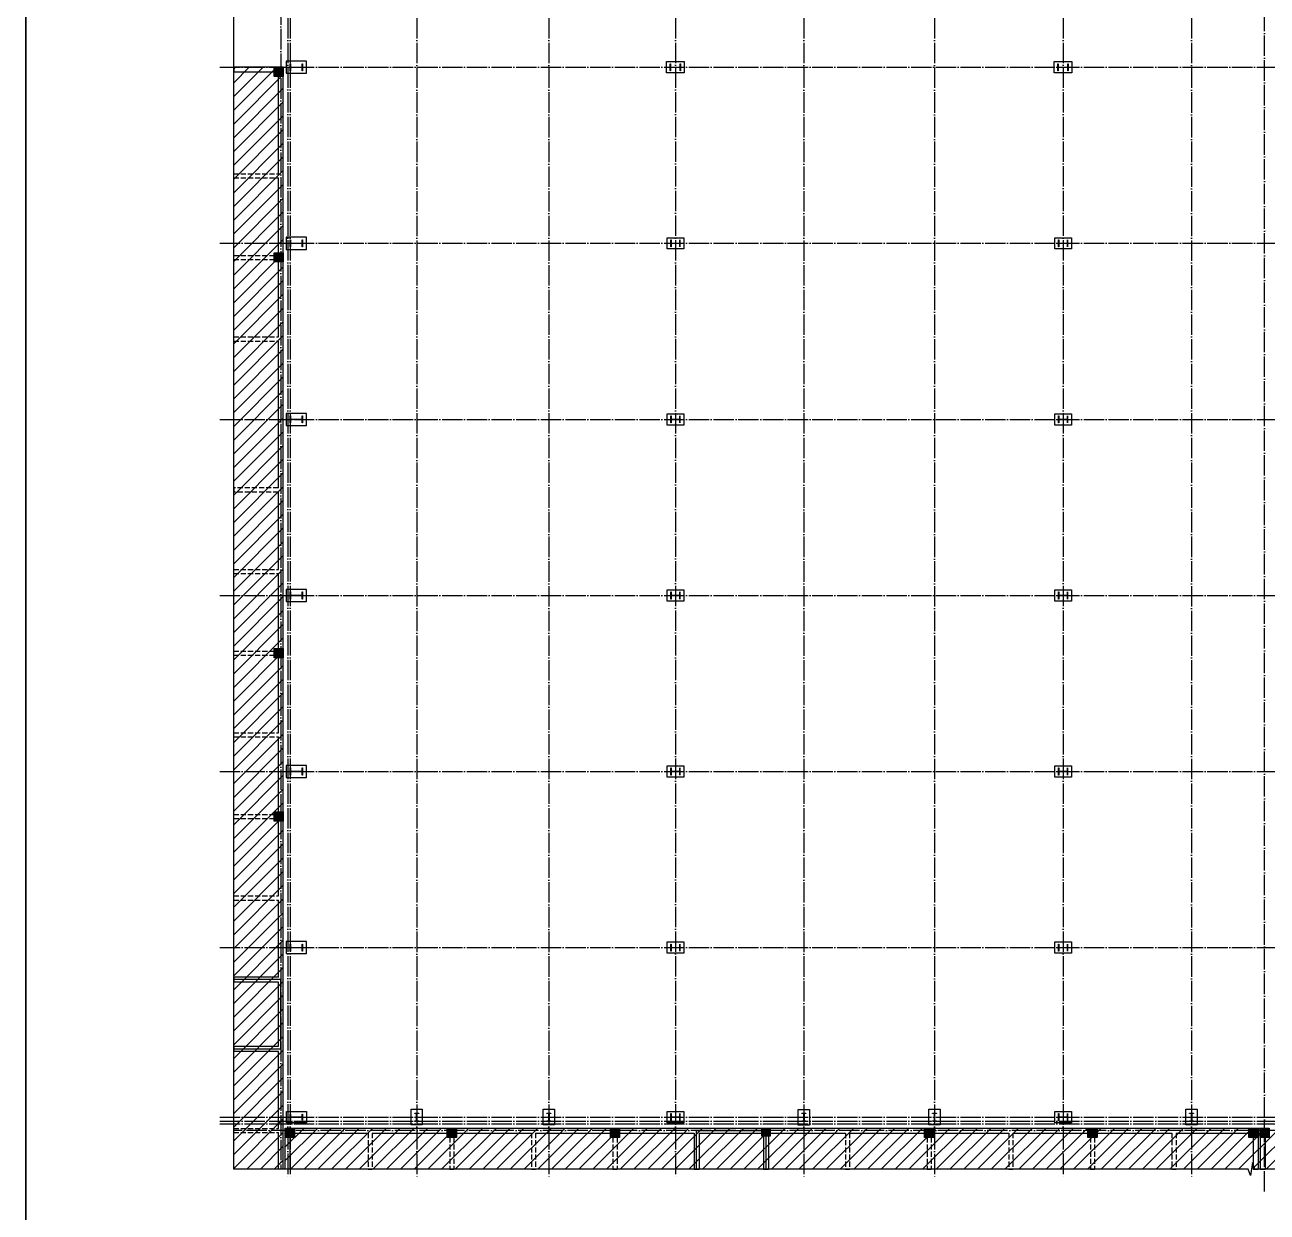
# Model space of a CAD drawing. Extents: x 447413 to 2975780, y -1432727 to 1301644.
# Drawn here: x 2618655 to 2679547, y 293103 to 351298 of the extents above; entities that cross this region are included whole.
import ezdxf

# ---------------------------------------------------------------- set-up
doc = ezdxf.new("R2010")
doc.units = 0
doc.header["$LTSCALE"] = 1000
doc.header["$MEASUREMENT"] = 0
doc.linetypes.add('DASH', pattern=[0.35, 0.25, -0.1])
doc.linetypes.add('DOTE', pattern=[2.42, 2, -0.2, 0.02, -0.2])
for name, color, linetype in [('3T_WOOD', 21, 'Continuous'), ('__0', 7, 'Continuous'), ('COLUMN', 9, 'Continuous'), ('DIM_SYMB', 3, 'Continuous'), ('DOTE', 1, 'Continuous'), ('PUB_HATCH', 8, 'Continuous'), ('X公厕', 21, 'Continuous'), ('图框', 253, 'Continuous'), ('柱子', 3, 'Continuous'), ('短柱', 106, 'Continuous')]:
    doc.layers.add(name, color=color, linetype=linetype)
doc.layers.add('WALL', color=140, linetype='Continuous', lineweight=25)

# ---------------------------------------------------------------- blocks, each defined once
blk = doc.blocks.new('A$C6B0021A6')
at = {"layer": '图框', "color": 153, "const_width": 58, "elevation": -84000}
blk.add_lwpolyline([(111420, 1020), (2520, 1020), (2520, 83120), (111420, 83120)], close=True, dxfattribs=at)
blk = doc.blocks.new('_FZH')
blk.add_lwpolyline([(-0.5, -0.5), (0.5, -0.5), (0.5, 0.5), (-0.5, 0.5)], close=True)
at = {"layer": 'PUB_HATCH'}
blk.add_solid([(-0.5, -0.5), (0.5, -0.5), (-0.5, 0.5), (0.5, 0.5)], dxfattribs=at)

msp = doc.modelspace()

# ---------------------------------------------------------------- hatches: boundary and pattern name
at = {"layer": 'PUB_HATCH'}
h = msp.add_hatch(dxfattribs=at)
h.set_pattern_fill('ANSI31', color=256, scale=300, style=0)
h.set_pattern_definition([(45, (2698983.55, 363992.3), (-336.7596, 336.7596), [])])
h.paths.add_polyline_path([(2631322.4, 349219), (2628892.5, 349219), (2628892.5, 295214.4), (2631322.4, 295214.4)])
h = msp.add_hatch(dxfattribs=at)
h.set_pattern_fill('ANSI31', color=256, scale=300, style=0)
h.set_pattern_definition([(45, (2395352.1, 363992.3), (-336.7596, 336.7596), [])])
h.paths.add_polyline_path([(2631422.4, 297209.4), (2727442.1, 297209.4), (2727442.1, 295241.1), (2631422.4, 295241.1)])

# ---------------------------------------------------------------- linework, layer by layer
at = {"layer": '3T_WOOD', "linetype": 'DASH'}
for p, q in [((2628892.5, 343999.5, 252000), (2631082.4, 343999.5, 252000)), ((2628892.5, 343799.5, 252000), (2628892.5, 343999.5, 252000)), ((2628892.5, 343799.5, 252000), (2631082.4, 343799.5, 252000)), ((2628892.5, 339999.5, 252000), (2630872.4, 339999.5, 252000)), ((2628892.5, 339799.5, 252000), (2628892.5, 339999.5, 252000)), ((2628892.5, 339799.5, 252000), (2630872.4, 339799.5, 252000)), ((2628892.5, 335999.5, 252000), (2631082.4, 335999.5, 252000)), ((2628892.5, 335799.5, 252000), (2628892.5, 335999.5, 252000)), ((2628892.5, 335799.5, 252000), (2631082.4, 335799.5, 252000)), ((2631082.4, 328599.5, 252000), (2628892.5, 328599.5, 252000)), ((2628892.5, 328599.5, 252000), (2628892.5, 328399.5, 252000)), ((2631082.4, 328399.5, 252000), (2628892.5, 328399.5, 252000)), ((2628892.5, 324599.5, 252000), (2631082.4, 324599.5, 252000)), ((2628892.5, 324399.5, 252000), (2628892.5, 324599.5, 252000)), ((2628892.5, 324399.5, 252000), (2631082.4, 324399.5, 252000)), ((2628892.5, 320599.5, 252000), (2630872.4, 320599.5, 252000)), ((2628892.5, 320399.5, 252000), (2628892.5, 320599.5, 252000)), ((2628892.5, 320399.5, 252000), (2630872.4, 320399.5, 252000)), ((2628892.5, 316599.5, 252000), (2631082.4, 316599.5, 252000)), ((2628892.5, 316399.5, 252000), (2628892.5, 316599.5, 252000)), ((2628892.5, 316399.5, 252000), (2631082.4, 316399.5, 252000)), ((2628892.5, 312599.5, 252000), (2630872.4, 312599.5, 252000)), ((2628892.5, 312399.5, 252000), (2628892.5, 312599.5, 252000)), ((2628892.5, 312399.5, 252000), (2630872.4, 312399.5, 252000)), ((2628892.5, 308599.5, 252000), (2631082.4, 308599.5, 252000)), ((2628892.5, 308399.5, 252000), (2628892.5, 308599.5, 252000)), ((2628892.5, 308399.5, 252000), (2631082.4, 308399.5, 252000)), ((2628892.5, 297199.5, 252000), (2631082.4, 297199.5, 252000)), ((2628892.5, 296999.5, 252000), (2628892.5, 297199.5, 252000)), ((2628892.5, 296999.5, 252000), (2631082.4, 296999.5, 252000)), ((2635482.1, 296979.4, 252000), (2635482.1, 295214.4, 252000)), ((2635682.1, 296979.4, 252000), (2635682.1, 295214.4, 252000)), ((2639482.1, 296769.4, 252000), (2639482.1, 295214.4, 252000)), ((2639682.1, 296769.4, 252000), (2639682.1, 295214.4, 252000)), ((2643482.1, 296979.4, 252000), (2643482.1, 295214.4, 252000)), ((2643682.1, 296979.4, 252000), (2643682.1, 295214.4, 252000)), ((2647482.1, 296769.4, 252000), (2647482.1, 295214.4, 252000)), ((2647682.1, 296769.4, 252000), (2647682.1, 295214.4, 252000)), ((2658882.1, 296979.4, 252000), (2658882.1, 295214.4, 252000)), ((2659082.1, 296979.4, 252000), (2659082.1, 295214.4, 252000)), ((2662882.1, 296769.4, 252000), (2662882.1, 295214.4, 252000)), ((2663082.1, 296769.4, 252000), (2663082.1, 295214.4, 252000)), ((2666882.1, 296979.4, 252000), (2666882.1, 295214.4, 252000)), ((2667082.1, 296979.4, 252000), (2667082.1, 295214.4, 252000)), ((2670882.1, 296769.4, 252000), (2670882.1, 295214.4, 252000)), ((2671082.1, 296769.4, 252000), (2671082.1, 295214.4, 252000)), ((2674882.1, 296979.4, 252000), (2674882.1, 295214.4, 252000)), ((2675082.1, 296979.4, 252000), (2675082.1, 295214.4, 252000)), ((2635482.1, 295214.4, 252000), (2635682.1, 295214.4, 252000)), ((2639482.1, 295214.4, 252000), (2639682.1, 295214.4, 252000)), ((2643482.1, 295214.4, 252000), (2643682.1, 295214.4, 252000)), ((2647482.1, 295214.4, 252000), (2647682.1, 295214.4, 252000)), ((2658882.1, 295214.4, 252000), (2659082.1, 295214.4, 252000)), ((2662882.1, 295214.4, 252000), (2663082.1, 295214.4, 252000)), ((2666882.1, 295214.4, 252000), (2667082.1, 295214.4, 252000)), ((2670882.1, 295214.4, 252000), (2671082.1, 295214.4, 252000)), ((2674882.1, 295214.4, 252000), (2675082.1, 295214.4, 252000))]:
    msp.add_line(p, q, dxfattribs=at)
at = {"layer": '__0', "ltscale": 5, "elevation": 252000}
msp.add_lwpolyline([(2631322.4, 349219), (2628892.5, 349219)], dxfattribs=at)
at = {"layer": 'DIM_SYMB', "elevation": 252000}
for points in [[(2628892.5, 295214.4), (2628892.5, 355051.9), (2629207.5, 355166.5), (2628577.5, 355277.6), (2628892.5, 355389.4), (2628892.5, 415226.8)], [(2728668.3, 295214.4), (2678949.1, 295214.4), (2678834.5, 295529.4), (2678723.4, 294899.4), (2678611.6, 295214.4), (2628892.5, 295214.4)]]:
    msp.add_lwpolyline(points, dxfattribs=at)
at = {"layer": 'DOTE', "linetype": 'DOTE', "ltscale": 0.5}
for p, q in [((2679422.3, 294111.9, 252000), (2679422.3, 416150.5, 252000)), ((2631662.4, 415760.2, 252000), (2631662.4, 294772.8, 252000)), ((2628213.2, 349219, 252000), (2728631.9, 349219, 252000)), ((2628213.2, 297559.4, 252000), (2728631.9, 297559.4, 252000))]:
    msp.add_line(p, q, dxfattribs=at)
at = {"layer": 'DOTE', "color": 8, "linetype": 'DOTE', "ltscale": 0.5}
for p, q in [((2631542.4, 415760.2, 252000), (2631542.4, 294772.8, 252000)), ((2650542.4, 415760.2, 252000), (2650542.4, 294772.8, 252000)), ((2669542.4, 415760.2, 252000), (2669542.4, 294772.8, 252000)), ((2628213.2, 340589.4, 252000), (2728631.9, 340589.4, 252000)), ((2628213.2, 331959.4, 252000), (2728631.9, 331959.4, 252000)), ((2628213.2, 323329.4, 252000), (2728631.9, 323329.4, 252000)), ((2628213.2, 314699.4, 252000), (2728631.9, 314699.4, 252000)), ((2628213.2, 306069.4, 252000), (2728631.9, 306069.4, 252000)), ((2628213.2, 297759.4, 252000), (2728631.9, 297759.4, 252000)), ((2628213.2, 297439.4, 252000), (2728631.9, 297439.4, 252000))]:
    msp.add_line(p, q, dxfattribs=at)
at = {"layer": 'DOTE', "color": 8, "linetype": 'DOTE', "ltscale": 0.5, "elevation": 252000}
for points in [[(2637862.1, 415752.7), (2637862.1, 294766.8)], [(2644342.1, 415752.7), (2644342.1, 294766.8)], [(2656842.1, 415752.7), (2656842.1, 294766.8)], [(2663242.1, 415752.7), (2663242.1, 294766.8)], [(2675842.1, 415752.7), (2675842.1, 294766.8)], [(2631202.4, 415226.8), (2631202.4, 295214.4)], [(2727322.1, 297099.5), (2628892.5, 297099.5)]]:
    msp.add_lwpolyline(points, dxfattribs=at)
at = {"layer": 'WALL'}
for p, q in [((2630872.4, 349219, 252000), (2628892.5, 349219, 252000)), ((2628892.5, 349219, 252000), (2628892.5, 348979, 252000)), ((2630872.4, 348979, 252000), (2628892.5, 348979, 252000)), ((2631082.4, 343999.5, 252000), (2631082.4, 348769, 252000)), ((2631322.4, 343899.5, 252000), (2631322.4, 348769, 252000)), ((2631082.4, 340124.5, 252000), (2631082.4, 343799.5, 252000)), ((2631322.4, 340124.5, 252000), (2631322.4, 343899.5, 252000)), ((2631082.4, 335999.5, 252000), (2631082.4, 339674.5, 252000)), ((2631322.4, 335899.5, 252000), (2631322.4, 339674.5, 252000)), ((2631082.4, 328599.5, 252000), (2631082.4, 335799.5, 252000)), ((2631322.4, 328499.5, 252000), (2631322.4, 335899.5, 252000)), ((2631082.4, 324599.5, 252000), (2631082.4, 328399.5, 252000)), ((2631322.4, 324499.5, 252000), (2631322.4, 328499.5, 252000)), ((2631082.4, 320724.5, 252000), (2631082.4, 324399.5, 252000)), ((2631322.4, 320724.5, 252000), (2631322.4, 324499.5, 252000)), ((2631082.4, 316599.5, 252000), (2631082.4, 320274.5, 252000)), ((2631322.4, 316499.5, 252000), (2631322.4, 320274.5, 252000)), ((2631082.4, 312724.5, 252000), (2631082.4, 316399.5, 252000)), ((2631322.4, 312724.5, 252000), (2631322.4, 316499.5, 252000)), ((2631082.4, 308599.5, 252000), (2631082.4, 312274.5, 252000)), ((2631322.4, 308499.5, 252000), (2631322.4, 312274.5, 252000)), ((2631082.4, 304619.5, 252000), (2631082.4, 308399.5, 252000)), ((2631322.4, 304499.5, 252000), (2631322.4, 308499.5, 252000)), ((2631082.4, 304619.5, 252000), (2628892.5, 304619.5, 252000)), ((2628892.5, 304619.5, 252000), (2628892.5, 304379.5, 252000)), ((2631322.4, 301099.5, 252000), (2631322.4, 304499.5, 252000)), ((2631082.4, 304379.5, 252000), (2628892.5, 304379.5, 252000)), ((2631082.4, 301219.5, 252000), (2631082.4, 304379.5, 252000)), ((2631082.4, 301219.5, 252000), (2628892.5, 301219.5, 252000)), ((2628892.5, 301219.5, 252000), (2628892.5, 300979.5, 252000)), ((2631082.4, 300979.5, 252000), (2628892.5, 300979.5, 252000)), ((2631082.4, 297199.5, 252000), (2631082.4, 300979.5, 252000)), ((2631322.4, 297099.5, 252000), (2631322.4, 301099.5, 252000)), ((2631872.4, 297219.4, 252000), (2635582.1, 297219.4, 252000)), ((2635582.1, 297219.4, 252000), (2639357.1, 297219.4, 252000)), ((2639807.1, 297219.4, 252000), (2643582.1, 297219.4, 252000)), ((2643582.1, 297219.4, 252000), (2647357.1, 297219.4, 252000)), ((2647807.1, 297219.4, 252000), (2651582.1, 297219.4, 252000)), ((2651582.1, 297219.4, 252000), (2654782.2, 297219.4, 252000)), ((2655182.2, 297219.4, 252000), (2658982.1, 297219.4, 252000)), ((2658982.1, 297219.4, 252000), (2662757.1, 297219.4, 252000)), ((2663207.1, 297219.4, 252000), (2666982.1, 297219.4, 252000)), ((2666982.1, 297219.4, 252000), (2670757.1, 297219.4, 252000)), ((2671207.1, 297219.4, 252000), (2674982.1, 297219.4, 252000)), ((2674982.1, 297219.4, 252000), (2678652.1, 297219.4, 252000)), ((2679102.1, 297219.4, 252000), (2679202.1, 297219.4, 252000)), ((2631082.4, 295214.4, 252000), (2631082.4, 296999.5, 252000)), ((2631322.4, 295214.4, 252000), (2631322.4, 297099.5, 252000)), ((2631422.4, 295214.4, 252000), (2631422.4, 296769.4, 252000)), ((2631662.4, 295214.4, 252000), (2631662.4, 296769.4, 252000)), ((2631872.4, 296979.4, 252000), (2635482.1, 296979.4, 252000)), ((2635682.1, 296979.4, 252000), (2639357.1, 296979.4, 252000)), ((2639807.1, 296979.4, 252000), (2643482.1, 296979.4, 252000)), ((2643682.1, 296979.4, 252000), (2647357.1, 296979.4, 252000)), ((2647807.1, 296979.4, 252000), (2651462.1, 296979.4, 252000)), ((2651462.1, 296979.4, 252000), (2651462.1, 295214.4, 252000)), ((2651702.1, 296979.4, 252000), (2651702.1, 295214.4, 252000)), ((2651702.1, 296979.4, 252000), (2654782.2, 296979.4, 252000)), ((2654862.1, 296819.4, 252000), (2654862.1, 295214.4, 252000)), ((2655102.1, 296819.4, 252000), (2655102.1, 295214.4, 252000)), ((2655182.2, 296979.4, 252000), (2658882.1, 296979.4, 252000)), ((2659082.1, 296979.4, 252000), (2662757.1, 296979.4, 252000)), ((2663207.1, 296979.4, 252000), (2666882.1, 296979.4, 252000)), ((2667082.1, 296979.4, 252000), (2670757.1, 296979.4, 252000)), ((2671207.1, 296979.4, 252000), (2674882.1, 296979.4, 252000)), ((2675082.1, 296979.4, 252000), (2678652.1, 296979.4, 252000)), ((2678862.1, 296769.4, 252000), (2678862.1, 295214.4, 252000)), ((2679102.1, 296979.4, 252000), (2679202.1, 296979.4, 252000)), ((2679102.1, 296769.4, 252000), (2679102.1, 295214.4, 252000)), ((2679202.1, 296769.4, 252000), (2679202.1, 295214.4, 252000)), ((2679442.1, 296769.4, 252000), (2679442.1, 295214.4, 252000)), ((2631322.4, 295214.4, 252000), (2631082.4, 295214.4, 252000)), ((2631662.4, 295214.4, 252000), (2631422.4, 295214.4, 252000)), ((2651462.1, 295214.4, 252000), (2651702.1, 295214.4, 252000)), ((2654862.1, 295214.4, 252000), (2655102.1, 295214.4, 252000)), ((2678862.1, 295214.4, 252000), (2679102.1, 295214.4, 252000)), ((2679202.1, 295214.4, 252000), (2679442.1, 295214.4, 252000))]:
    msp.add_line(p, q, dxfattribs=at)
at = {"layer": 'X公厕', "ltscale": 5, "elevation": 252000}
for points in [[(2628892.5, 301099.5), (2631202.4, 301099.5), (2631202.4, 304499.5), (2628892.5, 304499.5)], [(2651582.1, 295214.4), (2651582.1, 297099.4), (2654982.1, 297099.4), (2654982.1, 295214.4)]]:
    msp.add_lwpolyline(points, dxfattribs=at)
at = {"layer": '柱子', "color": 6, "ltscale": 100, "elevation": 252000}
for points in [[(2631676.4, 349223), (2632248.4, 349223), (2632248.4, 349394), (2632262.4, 349394), (2632262.4, 349044), (2632248.4, 349044), (2632248.4, 349215), (2631676.4, 349215), (2631676.4, 349044), (2631662.4, 349044), (2631662.4, 349394), (2631676.4, 349394)], [(2650306.4, 349223), (2650778.4, 349223), (2650778.4, 349394), (2650792.4, 349394), (2650792.4, 349044), (2650778.4, 349044), (2650778.4, 349215), (2650306.4, 349215), (2650306.4, 349044), (2650292.4, 349044), (2650292.4, 349394), (2650306.4, 349394)], [(2669306.4, 349223), (2669778.4, 349223), (2669778.4, 349394), (2669792.4, 349394), (2669792.4, 349044), (2669778.4, 349044), (2669778.4, 349215), (2669306.4, 349215), (2669306.4, 349044), (2669292.4, 349044), (2669292.4, 349394), (2669306.4, 349394)], [(2631676.4, 340593.4), (2632248.4, 340593.4), (2632248.4, 340764.4), (2632262.4, 340764.4), (2632262.4, 340414.4), (2632248.4, 340414.4), (2632248.4, 340585.4), (2631676.4, 340585.4), (2631676.4, 340414.4), (2631662.4, 340414.4), (2631662.4, 340764.4), (2631676.4, 340764.4)], [(2650331.4, 340593.4), (2650753.4, 340593.4), (2650753.4, 340764.4), (2650767.4, 340764.4), (2650767.4, 340414.4), (2650753.4, 340414.4), (2650753.4, 340585.4), (2650331.4, 340585.4), (2650331.4, 340414.4), (2650317.4, 340414.4), (2650317.4, 340764.4), (2650331.4, 340764.4)], [(2669331.4, 340593.4), (2669753.4, 340593.4), (2669753.4, 340764.4), (2669767.4, 340764.4), (2669767.4, 340414.4), (2669753.4, 340414.4), (2669753.4, 340585.4), (2669331.4, 340585.4), (2669331.4, 340414.4), (2669317.4, 340414.4), (2669317.4, 340764.4), (2669331.4, 340764.4)], [(2631676.4, 331963.4), (2632248.4, 331963.4), (2632248.4, 332134.4), (2632262.4, 332134.4), (2632262.4, 331784.4), (2632248.4, 331784.4), (2632248.4, 331955.4), (2631676.4, 331955.4), (2631676.4, 331784.4), (2631662.4, 331784.4), (2631662.4, 332134.4), (2631676.4, 332134.4)], [(2650331.4, 331963.4), (2650753.4, 331963.4), (2650753.4, 332134.4), (2650767.4, 332134.4), (2650767.4, 331784.4), (2650753.4, 331784.4), (2650753.4, 331955.4), (2650331.4, 331955.4), (2650331.4, 331784.4), (2650317.4, 331784.4), (2650317.4, 332134.4), (2650331.4, 332134.4)], [(2669331.4, 331963.4), (2669753.4, 331963.4), (2669753.4, 332134.4), (2669767.4, 332134.4), (2669767.4, 331784.4), (2669753.4, 331784.4), (2669753.4, 331955.4), (2669331.4, 331955.4), (2669331.4, 331784.4), (2669317.4, 331784.4), (2669317.4, 332134.4), (2669331.4, 332134.4)], [(2631676.4, 323333.4), (2632248.4, 323333.4), (2632248.4, 323504.4), (2632262.4, 323504.4), (2632262.4, 323154.4), (2632248.4, 323154.4), (2632248.4, 323325.4), (2631676.4, 323325.4), (2631676.4, 323154.4), (2631662.4, 323154.4), (2631662.4, 323504.4), (2631676.4, 323504.4)], [(2650331.4, 323333.4), (2650753.4, 323333.4), (2650753.4, 323504.4), (2650767.4, 323504.4), (2650767.4, 323154.4), (2650753.4, 323154.4), (2650753.4, 323325.4), (2650331.4, 323325.4), (2650331.4, 323154.4), (2650317.4, 323154.4), (2650317.4, 323504.4), (2650331.4, 323504.4)], [(2669331.4, 323333.4), (2669753.4, 323333.4), (2669753.4, 323504.4), (2669767.4, 323504.4), (2669767.4, 323154.4), (2669753.4, 323154.4), (2669753.4, 323325.4), (2669331.4, 323325.4), (2669331.4, 323154.4), (2669317.4, 323154.4), (2669317.4, 323504.4), (2669331.4, 323504.4)], [(2631676.4, 314703.4), (2632248.4, 314703.4), (2632248.4, 314874.4), (2632262.4, 314874.4), (2632262.4, 314524.4), (2632248.4, 314524.4), (2632248.4, 314695.4), (2631676.4, 314695.4), (2631676.4, 314524.4), (2631662.4, 314524.4), (2631662.4, 314874.4), (2631676.4, 314874.4)], [(2650331.4, 314703.4), (2650753.4, 314703.4), (2650753.4, 314874.4), (2650767.4, 314874.4), (2650767.4, 314524.4), (2650753.4, 314524.4), (2650753.4, 314695.4), (2650331.4, 314695.4), (2650331.4, 314524.4), (2650317.4, 314524.4), (2650317.4, 314874.4), (2650331.4, 314874.4)], [(2669331.4, 314703.4), (2669753.4, 314703.4), (2669753.4, 314874.4), (2669767.4, 314874.4), (2669767.4, 314524.4), (2669753.4, 314524.4), (2669753.4, 314695.4), (2669331.4, 314695.4), (2669331.4, 314524.4), (2669317.4, 314524.4), (2669317.4, 314874.4), (2669331.4, 314874.4)], [(2631676.4, 306073.4), (2632248.4, 306073.4), (2632248.4, 306244.4), (2632262.4, 306244.4), (2632262.4, 305894.4), (2632248.4, 305894.4), (2632248.4, 306065.4), (2631676.4, 306065.4), (2631676.4, 305894.4), (2631662.4, 305894.4), (2631662.4, 306244.4), (2631676.4, 306244.4)], [(2650331.4, 306073.4), (2650753.4, 306073.4), (2650753.4, 306244.4), (2650767.4, 306244.4), (2650767.4, 305894.4), (2650753.4, 305894.4), (2650753.4, 306065.4), (2650331.4, 306065.4), (2650331.4, 305894.4), (2650317.4, 305894.4), (2650317.4, 306244.4), (2650331.4, 306244.4)], [(2669331.4, 306073.4), (2669753.4, 306073.4), (2669753.4, 306244.4), (2669767.4, 306244.4), (2669767.4, 305894.4), (2669753.4, 305894.4), (2669753.4, 306065.4), (2669331.4, 306065.4), (2669331.4, 305894.4), (2669317.4, 305894.4), (2669317.4, 306244.4), (2669331.4, 306244.4)], [(2631676.4, 297763.4), (2632248.4, 297763.4), (2632248.4, 297909.4), (2632262.4, 297909.4), (2632262.4, 297609.4), (2632248.4, 297609.4), (2632248.4, 297755.4), (2631676.4, 297755.4), (2631676.4, 297609.4), (2631662.4, 297609.4), (2631662.4, 297909.4), (2631676.4, 297909.4)], [(2650331.4, 297763.4), (2650753.4, 297763.4), (2650753.4, 297934.4), (2650767.4, 297934.4), (2650767.4, 297584.4), (2650753.4, 297584.4), (2650753.4, 297755.4), (2650331.4, 297755.4), (2650331.4, 297584.4), (2650317.4, 297584.4), (2650317.4, 297934.4), (2650331.4, 297934.4)], [(2669331.4, 297763.4), (2669753.4, 297763.4), (2669753.4, 297934.4), (2669767.4, 297934.4), (2669767.4, 297584.4), (2669753.4, 297584.4), (2669753.4, 297755.4), (2669331.4, 297755.4), (2669331.4, 297584.4), (2669317.4, 297584.4), (2669317.4, 297934.4), (2669331.4, 297934.4)]]:
    msp.add_lwpolyline(points, close=True, dxfattribs=at)
for points in [[(2637762.1, 297938.4), (2637762.1, 297959.4), (2637962.1, 297959.4), (2637962.1, 297938.4), (2637881.6, 297938.4, 0.4142136), (2637868.6, 297925.4), (2637868.6, 297593.4, 0.4142136), (2637881.6, 297580.4), (2637962.1, 297580.4), (2637962.1, 297559.4), (2637762.1, 297559.4), (2637762.1, 297580.4), (2637842.6, 297580.4, 0.4142136), (2637855.6, 297593.4), (2637855.6, 297925.4, 0.4142136), (2637842.6, 297938.4)], [(2644242.1, 297938.4), (2644242.1, 297959.4), (2644442.1, 297959.4), (2644442.1, 297938.4), (2644361.6, 297938.4, 0.4142136), (2644348.6, 297925.4), (2644348.6, 297593.4, 0.4142136), (2644361.6, 297580.4), (2644442.1, 297580.4), (2644442.1, 297559.4), (2644242.1, 297559.4), (2644242.1, 297580.4), (2644322.6, 297580.4, 0.4142136), (2644335.6, 297593.4), (2644335.6, 297925.4, 0.4142136), (2644322.6, 297938.4)], [(2656742.1, 297938.4), (2656742.1, 297959.4), (2656942.1, 297959.4), (2656942.1, 297938.4), (2656861.6, 297938.4, 0.4142136), (2656848.6, 297925.4), (2656848.6, 297593.4, 0.4142136), (2656861.6, 297580.4), (2656942.1, 297580.4), (2656942.1, 297559.4), (2656742.1, 297559.4), (2656742.1, 297580.4), (2656822.6, 297580.4, 0.4142136), (2656835.6, 297593.4), (2656835.6, 297925.4, 0.4142136), (2656822.6, 297938.4)], [(2663142.1, 297938.4), (2663142.1, 297959.4), (2663342.1, 297959.4), (2663342.1, 297938.4), (2663261.6, 297938.4, 0.4142136), (2663248.6, 297925.4), (2663248.6, 297593.4, 0.4142136), (2663261.6, 297580.4), (2663342.1, 297580.4), (2663342.1, 297559.4), (2663142.1, 297559.4), (2663142.1, 297580.4), (2663222.6, 297580.4, 0.4142136), (2663235.6, 297593.4), (2663235.6, 297925.4, 0.4142136), (2663222.6, 297938.4)], [(2675742.1, 297938.4), (2675742.1, 297959.4), (2675942.1, 297959.4), (2675942.1, 297938.4), (2675861.6, 297938.4, 0.4142136), (2675848.6, 297925.4), (2675848.6, 297593.4, 0.4142136), (2675861.6, 297580.4), (2675942.1, 297580.4), (2675942.1, 297559.4), (2675742.1, 297559.4), (2675742.1, 297580.4), (2675822.6, 297580.4, 0.4142136), (2675835.6, 297593.4), (2675835.6, 297925.4, 0.4142136), (2675822.6, 297938.4)]]:
    msp.add_lwpolyline(points, format="xyb", close=True, dxfattribs=at)
at = {"layer": '短柱', "color": 4, "elevation": 252000}
for points in [[(2631462.4, 348924), (2632462.4, 348924), (2632462.4, 349514), (2631462.4, 349514)], [(2650977.4, 348944), (2650107.4, 348944), (2650107.4, 349494), (2650977.4, 349494)], [(2669977.4, 348944), (2669107.4, 348944), (2669107.4, 349494), (2669977.4, 349494)], [(2631462.4, 340294.4), (2632462.4, 340294.4), (2632462.4, 340884.4), (2631462.4, 340884.4)], [(2650952.4, 340314.4), (2650132.4, 340314.4), (2650132.4, 340864.4), (2650952.4, 340864.4)], [(2669952.4, 340314.4), (2669132.4, 340314.4), (2669132.4, 340864.4), (2669952.4, 340864.4)], [(2631462.4, 331664.4), (2632462.4, 331664.4), (2632462.4, 332254.4), (2631462.4, 332254.4)], [(2650952.4, 331684.4), (2650132.4, 331684.4), (2650132.4, 332234.4), (2650952.4, 332234.4)], [(2669952.4, 331684.4), (2669132.4, 331684.4), (2669132.4, 332234.4), (2669952.4, 332234.4)], [(2631462.4, 323034.4), (2632462.4, 323034.4), (2632462.4, 323624.4), (2631462.4, 323624.4)], [(2650952.4, 323054.4), (2650132.4, 323054.4), (2650132.4, 323604.4), (2650952.4, 323604.4)], [(2669952.4, 323054.4), (2669132.4, 323054.4), (2669132.4, 323604.4), (2669952.4, 323604.4)], [(2631462.4, 314404.4), (2632462.4, 314404.4), (2632462.4, 314994.4), (2631462.4, 314994.4)], [(2650952.4, 314424.4), (2650132.4, 314424.4), (2650132.4, 314974.4), (2650952.4, 314974.4)], [(2669952.4, 314424.4), (2669132.4, 314424.4), (2669132.4, 314974.4), (2669952.4, 314974.4)], [(2631462.4, 305774.4), (2632462.4, 305774.4), (2632462.4, 306364.4), (2631462.4, 306364.4)], [(2650952.4, 305794.4), (2650132.4, 305794.4), (2650132.4, 306344.4), (2650952.4, 306344.4)], [(2669952.4, 305794.4), (2669132.4, 305794.4), (2669132.4, 306344.4), (2669952.4, 306344.4)], [(2632452.4, 297479.4), (2631472.4, 297479.4), (2631472.4, 298039.4), (2632452.4, 298039.4)], [(2638137.1, 297374.4), (2637587.1, 297374.4), (2637587.1, 298144.4), (2638137.1, 298144.4)], [(2644617.1, 297374.4), (2644067.1, 297374.4), (2644067.1, 298144.4), (2644617.1, 298144.4)], [(2650952.4, 297484.4), (2650132.4, 297484.4), (2650132.4, 298034.4), (2650952.4, 298034.4)], [(2657117.1, 297368.3), (2656567.1, 297368.3), (2656567.1, 298138.3), (2657117.1, 298138.3)], [(2663517.1, 297374.4), (2662967.1, 297374.4), (2662967.1, 298144.4), (2663517.1, 298144.4)], [(2669952.4, 297484.4), (2669132.4, 297484.4), (2669132.4, 298034.4), (2669952.4, 298034.4)], [(2676117.1, 297374.4), (2675567.1, 297374.4), (2675567.1, 298144.4), (2676117.1, 298144.4)]]:
    msp.add_lwpolyline(points, close=True, dxfattribs=at)

# ---------------------------------------------------------------- block references
at = {"xscale": 1.5, "yscale": 1.5, "zscale": 1.5, "rotation": 270}
msp.add_blockref('A$C6B0021A6', (2617168.3, 428769.5, 252000), dxfattribs=at)
at = {"layer": 'COLUMN'}
for p, xscale, yscale, zscale, rotation in [((2631097.4, 348994, 252000), -450, 450, 450, 270), ((2631097.4, 339899.5, 252000), -450, 450, 450, 270), ((2631097.4, 320499.5, 252000), -450, 450, 450, 270), ((2631097.4, 312499.5, 252000), -450, 450, 450, 270), ((2631647.4, 296994.4, 252000), -450, 450, 450, 270), ((2639582.1, 296994.4, 252000), -450, 450, 450, 270), ((2647582.1, 296994.4, 252000), -450, 450, 450, 270), ((2654982.2, 297019.4, 252000), -400, 400, 400, 90), ((2662982.1, 296994.4, 252000), -450, 450, 450, 270), ((2670982.1, 296994.4, 252000), -450, 450, 450, 270), ((2678877.1, 296994.4, 252000), -450, 450, 450, 270), ((2679427.1, 296994.4, 252000), -450, 450, 450, 270)]:
    msp.add_blockref('_FZH', p, dxfattribs=dict(at, xscale=xscale, yscale=yscale, zscale=zscale, rotation=rotation))

doc.saveas('drawing.dxf')
